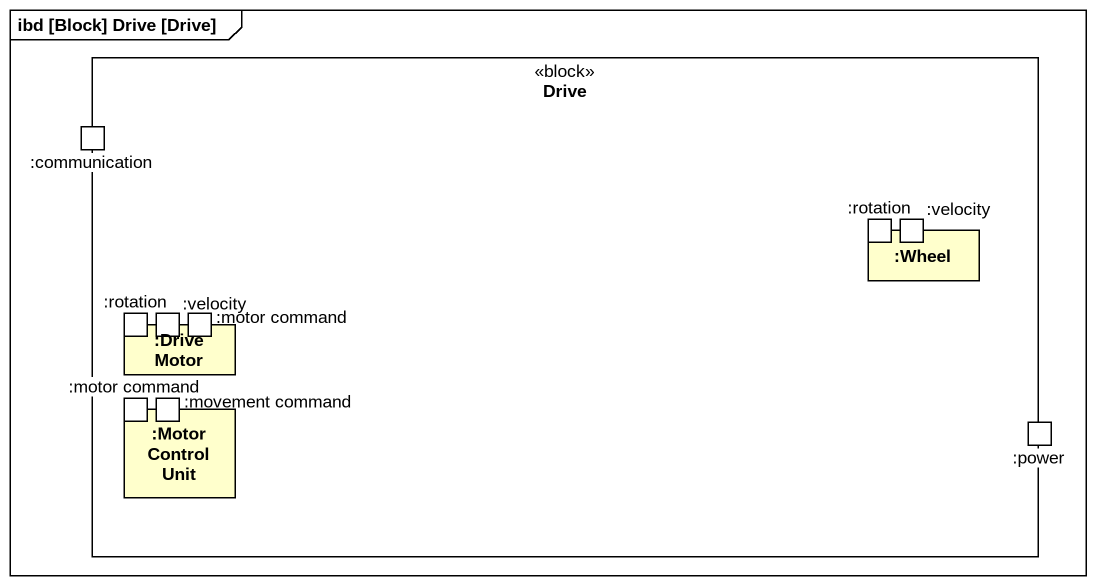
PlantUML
@startuml
mainframe ibd [Block] Drive [Drive]
rectangle Drive <<block>> {
  port ":communication" as communication
  rectangle ":Wheel" as Wheel {
    port ":rotation" as rotation
    port ":velocity" as velocity
  }
  rectangle ":Drive Motor" as Drive_Motor {
    port ":rotation" as rotation_2
    port ":velocity" as velocity_2
    port ":motor command" as motor_command
  }
  rectangle ":Motor Control Unit" as Motor_Control_Unit {
    port ":motor command" as motor_command_2
    port ":movement command" as movement_command
  }
  port ":power" as power
}
@enduml
